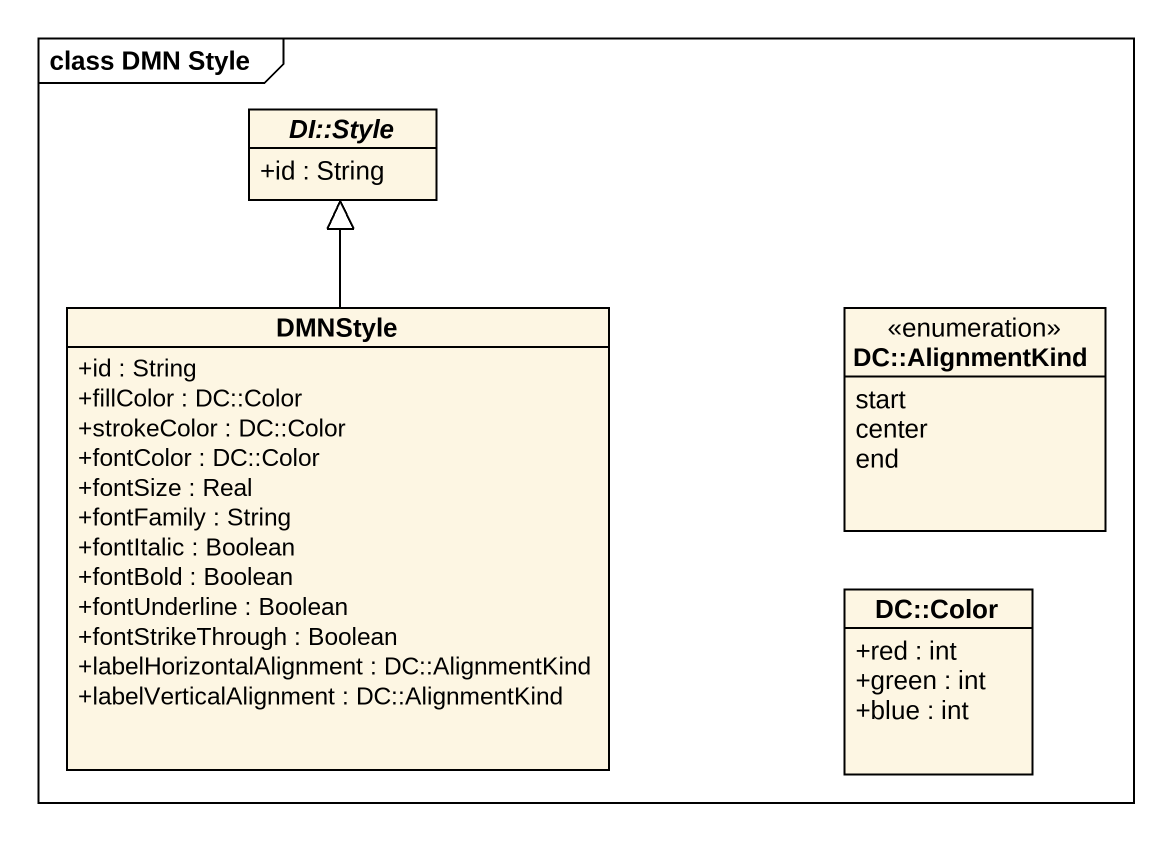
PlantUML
@startuml
mainframe class DMN Style
hide circle
hide empty members
skinparam classAttributeIconSize 0
abstract class "DI::Style" as DI_Style {
  +id : String
}
class DMNStyle {
  +id : String
  +fillColor : DC::Color
  +strokeColor : DC::Color
  +fontColor : DC::Color
  +fontSize : Real
  +fontFamily : String
  +fontItalic : Boolean
  +fontBold : Boolean
  +fontUnderline : Boolean
  +fontStrikeThrough : Boolean
  +labelHorizontalAlignment : DC::AlignmentKind
  +labelVerticalAlignment : DC::AlignmentKind
}
enum "DC::AlignmentKind" as DC_AlignmentKind {
  start
  center
  end
}
class "DC::Color" as DC_Color {
  +red : int
  +green : int
  +blue : int
}
DMNStyle -up-|> DI_Style
@enduml
